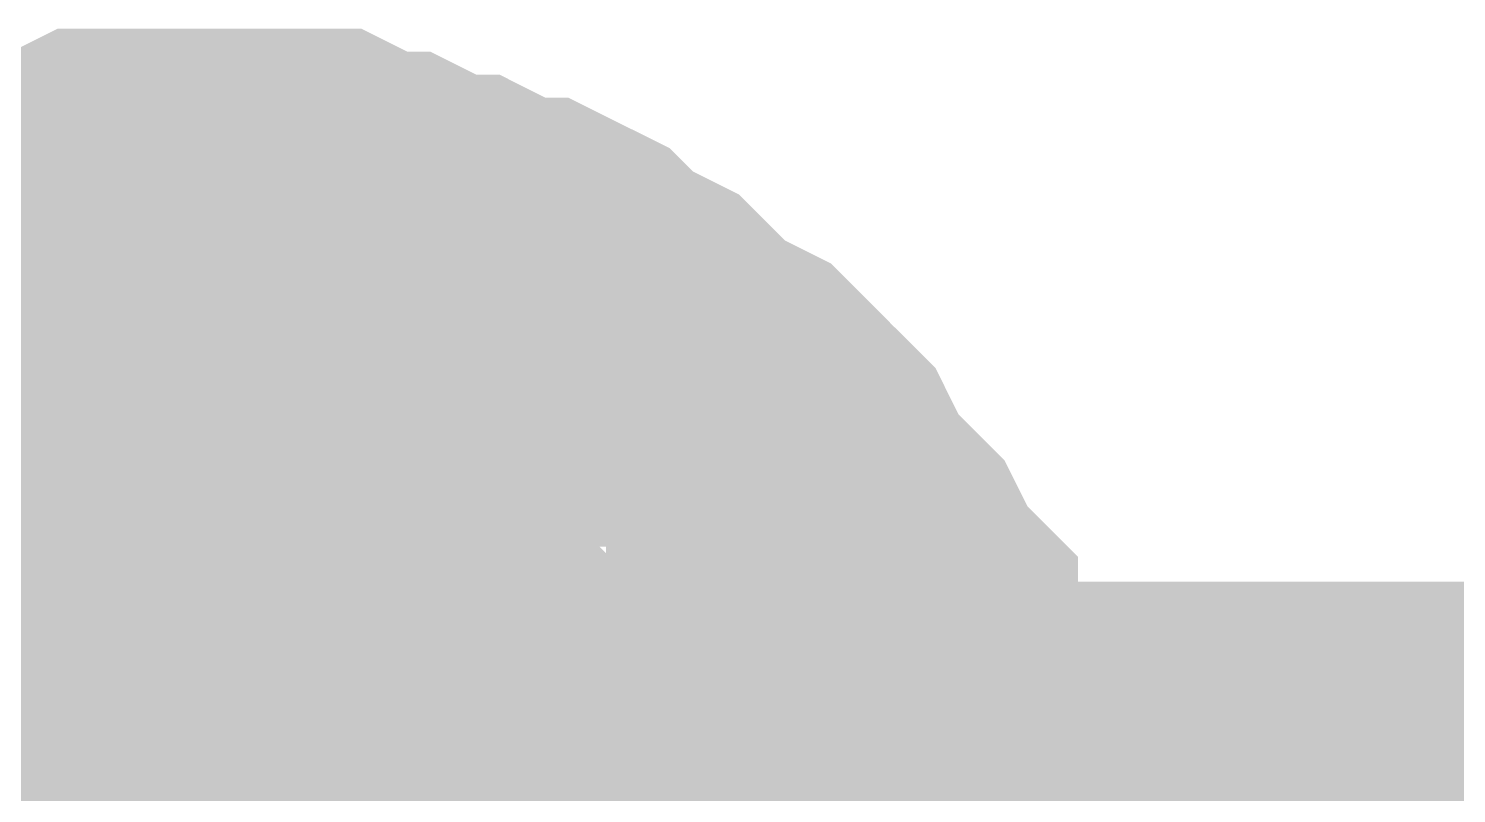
# Model space of a CAD drawing. Header units: inches. Extents: x 0 to 841, y 0 to 594.
# Drawn here: x 527.335 to 528.726, y 387.656 to 388.401 of the extents above; entities that cross this region are included whole.
import ezdxf

# ---------------------------------------------------------------- set-up
doc = ezdxf.new("R2010")
doc.units = ezdxf.units.IN
doc.layers.add('Sheet', color=255, linetype='Continuous')

msp = doc.modelspace()

# ---------------------------------------------------------------- linework, layer by layer
at = {"layer": 'Sheet'}
for points in [[(527.1746, 388.1842, 0.2997, 0.2997, 0), (527.2195, 388.1842, 0.2997, 0.2997, 0), (527.242, 388.2067, 0.2997, 0.2997, 0), (527.2869, 388.2067, 0.2997, 0.2997, 0), (527.3093, 388.2291, 0.2997, 0.2997, 0), (527.3543, 388.2291, 0.2997, 0.2997, 0), (527.3992, 388.2516, 0.2997, 0.2997, 0), (527.4216, 388.2516, 0.2997, 0.2997, 0), (527.4665, 388.2516, 0.2997, 0.2997, 0), (527.5115, 388.2516, 0.2997, 0.2997, 0)], [(527.1746, 388.1842, 0.2997, 0.2997, 0), (527.2195, 388.1842, 0.2997, 0.2997, 0), (527.242, 388.2067, 0.2997, 0.2997, 0), (527.2869, 388.2067, 0.2997, 0.2997, 0), (527.3093, 388.2291, 0.2997, 0.2997, 0), (527.3543, 388.2291, 0.2997, 0.2997, 0), (527.3992, 388.2516, 0.2997, 0.2997, 0), (527.4216, 388.2516, 0.2997, 0.2997, 0), (527.4665, 388.2516, 0.2997, 0.2997, 0), (527.5115, 388.2516, 0.2997, 0.2997, 0)], [(527.1746, 388.1842, 0.2997, 0.2997, 0), (527.2195, 388.1842, 0.2997, 0.2997, 0), (527.242, 388.2067, 0.2997, 0.2997, 0), (527.2869, 388.2067, 0.2997, 0.2997, 0), (527.3093, 388.2291, 0.2997, 0.2997, 0), (527.3543, 388.2291, 0.2997, 0.2997, 0), (527.3992, 388.2516, 0.2997, 0.2997, 0), (527.4216, 388.2516, 0.2997, 0.2997, 0), (527.4665, 388.2516, 0.2997, 0.2997, 0), (527.5115, 388.2516, 0.2997, 0.2997, 0)], [(527.5115, 388.2516, 0.2997, 0.2997, 0), (527.5115, 388.2516, 0.2997, 0.2997, 0)], [(527.5115, 388.2516, 0.2997, 0.2997, 0), (527.5564, 388.2516, 0.2997, 0.2997, 0), (527.5788, 388.2516, 0.2997, 0.2997, 0), (527.6237, 388.2516, 0.2997, 0.2997, 0), (527.6687, 388.2291, 0.2997, 0.2997, 0), (527.6911, 388.2291, 0.2997, 0.2997, 0), (527.736, 388.2067, 0.2997, 0.2997, 0), (527.7585, 388.2067, 0.2997, 0.2997, 0), (527.8034, 388.1842, 0.2997, 0.2997, 0), (527.8259, 388.1842, 0.2997, 0.2997, 0), (527.8708, 388.1618, 0.2997, 0.2997, 0), (527.8932, 388.1393, 0.2997, 0.2997, 0), (527.9382, 388.1168, 0.2997, 0.2997, 0), (527.9606, 388.0944, 0.2997, 0.2997, 0), (527.9831, 388.0719, 0.2997, 0.2997, 0), (528.028, 388.0495, 0.2997, 0.2997, 0), (528.0504, 388.027, 0.2997, 0.2997, 0), (528.0729, 388.0045, 0.2997, 0.2997, 0), (528.0954, 387.9821, 0.2997, 0.2997, 0), (528.1178, 387.9372, 0.2997, 0.2997, 0), (528.1403, 387.9147, 0.2997, 0.2997, 0), (528.1627, 387.8922, 0.2997, 0.2997, 0), (528.1852, 387.8473, 0.2997, 0.2997, 0), (528.2076, 387.8249, 0.2997, 0.2997, 0), (528.2076, 387.7799, 0.2997, 0.2997, 0), (528.2301, 387.7575, 0.2997, 0.2997, 0), (528.2301, 387.7126, 0.2997, 0.2997, 0), (528.2526, 387.6901, 0.2997, 0.2997, 0), (528.2526, 387.6452, 0.2997, 0.2997, 0), (528.275, 387.6003, 0.2997, 0.2997, 0), (528.275, 387.5778, 0.2997, 0.2997, 0), (528.275, 387.5329, 0.2997, 0.2997, 0), (528.275, 387.488, 0.2997, 0.2997, 0)], [(527.5115, 388.2516, 0.2997, 0.2997, 0), (527.5115, 388.2516, 0.2997, 0.2997, 0)], [(527.5115, 388.2516, 0.2997, 0.2997, 0), (527.5564, 388.2516, 0.2997, 0.2997, 0), (527.5788, 388.2516, 0.2997, 0.2997, 0), (527.6237, 388.2516, 0.2997, 0.2997, 0), (527.6687, 388.2291, 0.2997, 0.2997, 0), (527.6911, 388.2291, 0.2997, 0.2997, 0), (527.736, 388.2067, 0.2997, 0.2997, 0), (527.7585, 388.2067, 0.2997, 0.2997, 0), (527.8034, 388.1842, 0.2997, 0.2997, 0), (527.8259, 388.1842, 0.2997, 0.2997, 0), (527.8708, 388.1618, 0.2997, 0.2997, 0), (527.8932, 388.1393, 0.2997, 0.2997, 0), (527.9382, 388.1168, 0.2997, 0.2997, 0), (527.9606, 388.0944, 0.2997, 0.2997, 0), (527.9831, 388.0719, 0.2997, 0.2997, 0), (528.028, 388.0495, 0.2997, 0.2997, 0), (528.0504, 388.027, 0.2997, 0.2997, 0), (528.0729, 388.0045, 0.2997, 0.2997, 0), (528.0954, 387.9821, 0.2997, 0.2997, 0), (528.1178, 387.9372, 0.2997, 0.2997, 0), (528.1403, 387.9147, 0.2997, 0.2997, 0), (528.1627, 387.8922, 0.2997, 0.2997, 0), (528.1852, 387.8473, 0.2997, 0.2997, 0), (528.2076, 387.8249, 0.2997, 0.2997, 0), (528.2076, 387.7799, 0.2997, 0.2997, 0), (528.2301, 387.7575, 0.2997, 0.2997, 0), (528.2301, 387.7126, 0.2997, 0.2997, 0), (528.2526, 387.6901, 0.2997, 0.2997, 0), (528.2526, 387.6452, 0.2997, 0.2997, 0), (528.275, 387.6003, 0.2997, 0.2997, 0), (528.275, 387.5778, 0.2997, 0.2997, 0), (528.275, 387.5329, 0.2997, 0.2997, 0), (528.275, 387.488, 0.2997, 0.2997, 0)], [(527.5115, 388.2516, 0.2997, 0.2997, 0), (527.5115, 388.2516, 0.2997, 0.2997, 0)], [(527.5115, 388.2516, 0.2997, 0.2997, 0), (527.5564, 388.2516, 0.2997, 0.2997, 0), (527.5788, 388.2516, 0.2997, 0.2997, 0), (527.6237, 388.2516, 0.2997, 0.2997, 0), (527.6687, 388.2291, 0.2997, 0.2997, 0), (527.6911, 388.2291, 0.2997, 0.2997, 0), (527.736, 388.2067, 0.2997, 0.2997, 0), (527.7585, 388.2067, 0.2997, 0.2997, 0), (527.8034, 388.1842, 0.2997, 0.2997, 0), (527.8259, 388.1842, 0.2997, 0.2997, 0), (527.8708, 388.1618, 0.2997, 0.2997, 0), (527.8932, 388.1393, 0.2997, 0.2997, 0), (527.9382, 388.1168, 0.2997, 0.2997, 0), (527.9606, 388.0944, 0.2997, 0.2997, 0), (527.9831, 388.0719, 0.2997, 0.2997, 0), (528.028, 388.0495, 0.2997, 0.2997, 0), (528.0504, 388.027, 0.2997, 0.2997, 0), (528.0729, 388.0045, 0.2997, 0.2997, 0), (528.0954, 387.9821, 0.2997, 0.2997, 0), (528.1178, 387.9372, 0.2997, 0.2997, 0), (528.1403, 387.9147, 0.2997, 0.2997, 0), (528.1627, 387.8922, 0.2997, 0.2997, 0), (528.1852, 387.8473, 0.2997, 0.2997, 0), (528.2076, 387.8249, 0.2997, 0.2997, 0), (528.2076, 387.7799, 0.2997, 0.2997, 0), (528.2301, 387.7575, 0.2997, 0.2997, 0), (528.2301, 387.7126, 0.2997, 0.2997, 0), (528.2526, 387.6901, 0.2997, 0.2997, 0), (528.2526, 387.6452, 0.2997, 0.2997, 0), (528.275, 387.6003, 0.2997, 0.2997, 0), (528.275, 387.5778, 0.2997, 0.2997, 0), (528.275, 387.5329, 0.2997, 0.2997, 0), (528.275, 387.488, 0.2997, 0.2997, 0)], [(527.242, 388.2067, 0.0991, 0.0991, 0), (527.2869, 388.2067, 0.0991, 0.0991, 0), (527.3093, 388.2291, 0.0991, 0.0991, 0), (527.3543, 388.2291, 0.0991, 0.0991, 0), (527.3992, 388.2516, 0.0991, 0.0991, 0), (527.4216, 388.2516, 0.0991, 0.0991, 0), (527.4665, 388.2516, 0.0991, 0.0991, 0), (527.5115, 388.2516, 0.0991, 0.0991, 0)], [(527.242, 388.2067, 0.0991, 0.0991, 0), (527.2869, 388.2067, 0.0991, 0.0991, 0), (527.3093, 388.2291, 0.0991, 0.0991, 0), (527.3543, 388.2291, 0.0991, 0.0991, 0), (527.3992, 388.2516, 0.0991, 0.0991, 0), (527.4216, 388.2516, 0.0991, 0.0991, 0), (527.4665, 388.2516, 0.0991, 0.0991, 0), (527.5115, 388.2516, 0.0991, 0.0991, 0)], [(527.242, 388.2067, 0.0991, 0.0991, 0), (527.2869, 388.2067, 0.0991, 0.0991, 0), (527.3093, 388.2291, 0.0991, 0.0991, 0), (527.3543, 388.2291, 0.0991, 0.0991, 0), (527.3992, 388.2516, 0.0991, 0.0991, 0), (527.4216, 388.2516, 0.0991, 0.0991, 0), (527.4665, 388.2516, 0.0991, 0.0991, 0), (527.5115, 388.2516, 0.0991, 0.0991, 0)], [(527.5115, 388.2516, 0.0991, 0.0991, 0), (527.5115, 388.2516, 0.0991, 0.0991, 0)], [(527.5115, 388.2516, 0.0991, 0.0991, 0), (527.5564, 388.2516, 0.0991, 0.0991, 0), (527.5788, 388.2516, 0.0991, 0.0991, 0), (527.6237, 388.2516, 0.0991, 0.0991, 0), (527.6687, 388.2291, 0.0991, 0.0991, 0), (527.6911, 388.2291, 0.0991, 0.0991, 0), (527.736, 388.2067, 0.0991, 0.0991, 0), (527.7585, 388.2067, 0.0991, 0.0991, 0), (527.8034, 388.1842, 0.0991, 0.0991, 0), (527.8259, 388.1842, 0.0991, 0.0991, 0), (527.8708, 388.1618, 0.0991, 0.0991, 0), (527.8932, 388.1393, 0.0991, 0.0991, 0), (527.9382, 388.1168, 0.0991, 0.0991, 0), (527.9606, 388.0944, 0.0991, 0.0991, 0), (527.9831, 388.0719, 0.0991, 0.0991, 0), (528.028, 388.0495, 0.0991, 0.0991, 0), (528.0504, 388.027, 0.0991, 0.0991, 0), (528.0729, 388.0045, 0.0991, 0.0991, 0), (528.0954, 387.9821, 0.0991, 0.0991, 0), (528.1178, 387.9372, 0.0991, 0.0991, 0), (528.1403, 387.9147, 0.0991, 0.0991, 0), (528.1627, 387.8922, 0.0991, 0.0991, 0), (528.1852, 387.8473, 0.0991, 0.0991, 0), (528.2076, 387.8249, 0.0991, 0.0991, 0), (528.2076, 387.7799, 0.0991, 0.0991, 0), (528.2301, 387.7575, 0.0991, 0.0991, 0), (528.2301, 387.7126, 0.0991, 0.0991, 0), (528.2526, 387.6901, 0.0991, 0.0991, 0), (528.2526, 387.6452, 0.0991, 0.0991, 0), (528.275, 387.6003, 0.0991, 0.0991, 0)], [(527.5115, 388.2516, 0.0991, 0.0991, 0), (527.5115, 388.2516, 0.0991, 0.0991, 0)], [(527.5115, 388.2516, 0.0991, 0.0991, 0), (527.5564, 388.2516, 0.0991, 0.0991, 0), (527.5788, 388.2516, 0.0991, 0.0991, 0), (527.6237, 388.2516, 0.0991, 0.0991, 0), (527.6687, 388.2291, 0.0991, 0.0991, 0), (527.6911, 388.2291, 0.0991, 0.0991, 0), (527.736, 388.2067, 0.0991, 0.0991, 0), (527.7585, 388.2067, 0.0991, 0.0991, 0), (527.8034, 388.1842, 0.0991, 0.0991, 0), (527.8259, 388.1842, 0.0991, 0.0991, 0), (527.8708, 388.1618, 0.0991, 0.0991, 0), (527.8932, 388.1393, 0.0991, 0.0991, 0), (527.9382, 388.1168, 0.0991, 0.0991, 0), (527.9606, 388.0944, 0.0991, 0.0991, 0), (527.9831, 388.0719, 0.0991, 0.0991, 0), (528.028, 388.0495, 0.0991, 0.0991, 0), (528.0504, 388.027, 0.0991, 0.0991, 0), (528.0729, 388.0045, 0.0991, 0.0991, 0), (528.0954, 387.9821, 0.0991, 0.0991, 0), (528.1178, 387.9372, 0.0991, 0.0991, 0), (528.1403, 387.9147, 0.0991, 0.0991, 0), (528.1627, 387.8922, 0.0991, 0.0991, 0), (528.1852, 387.8473, 0.0991, 0.0991, 0), (528.2076, 387.8249, 0.0991, 0.0991, 0), (528.2076, 387.7799, 0.0991, 0.0991, 0), (528.2301, 387.7575, 0.0991, 0.0991, 0), (528.2301, 387.7126, 0.0991, 0.0991, 0), (528.2526, 387.6901, 0.0991, 0.0991, 0), (528.2526, 387.6452, 0.0991, 0.0991, 0), (528.275, 387.6003, 0.0991, 0.0991, 0)], [(527.5115, 388.2516, 0.0991, 0.0991, 0), (527.5115, 388.2516, 0.0991, 0.0991, 0)], [(527.5115, 388.2516, 0.0991, 0.0991, 0), (527.5564, 388.2516, 0.0991, 0.0991, 0), (527.5788, 388.2516, 0.0991, 0.0991, 0), (527.6237, 388.2516, 0.0991, 0.0991, 0), (527.6687, 388.2291, 0.0991, 0.0991, 0), (527.6911, 388.2291, 0.0991, 0.0991, 0), (527.736, 388.2067, 0.0991, 0.0991, 0), (527.7585, 388.2067, 0.0991, 0.0991, 0), (527.8034, 388.1842, 0.0991, 0.0991, 0), (527.8259, 388.1842, 0.0991, 0.0991, 0), (527.8708, 388.1618, 0.0991, 0.0991, 0), (527.8932, 388.1393, 0.0991, 0.0991, 0), (527.9382, 388.1168, 0.0991, 0.0991, 0), (527.9606, 388.0944, 0.0991, 0.0991, 0), (527.9831, 388.0719, 0.0991, 0.0991, 0), (528.028, 388.0495, 0.0991, 0.0991, 0), (528.0504, 388.027, 0.0991, 0.0991, 0), (528.0729, 388.0045, 0.0991, 0.0991, 0), (528.0954, 387.9821, 0.0991, 0.0991, 0), (528.1178, 387.9372, 0.0991, 0.0991, 0), (528.1403, 387.9147, 0.0991, 0.0991, 0), (528.1627, 387.8922, 0.0991, 0.0991, 0), (528.1852, 387.8473, 0.0991, 0.0991, 0), (528.2076, 387.8249, 0.0991, 0.0991, 0), (528.2076, 387.7799, 0.0991, 0.0991, 0), (528.2301, 387.7575, 0.0991, 0.0991, 0), (528.2301, 387.7126, 0.0991, 0.0991, 0), (528.2526, 387.6901, 0.0991, 0.0991, 0), (528.2526, 387.6452, 0.0991, 0.0991, 0), (528.275, 387.6003, 0.0991, 0.0991, 0)], [(527.1746, 387.8922, 0.2997, 0.2997, 0), (527.197, 387.9147, 0.2997, 0.2997, 0), (527.2195, 387.9147, 0.2997, 0.2997, 0), (527.242, 387.9372, 0.2997, 0.2997, 0), (527.2644, 387.9372, 0.2997, 0.2997, 0), (527.2869, 387.9596, 0.2997, 0.2997, 0), (527.3093, 387.9596, 0.2997, 0.2997, 0), (527.3318, 387.9821, 0.2997, 0.2997, 0), (527.3543, 387.9821, 0.2997, 0.2997, 0), (527.3767, 387.9821, 0.2997, 0.2997, 0), (527.3992, 388.0045, 0.2997, 0.2997, 0), (527.4216, 388.0045, 0.2997, 0.2997, 0), (527.4665, 388.0045, 0.2997, 0.2997, 0), (527.489, 388.0045, 0.2997, 0.2997, 0), (527.5115, 388.0045, 0.2997, 0.2997, 0)], [(527.1746, 387.8922, 0.2997, 0.2997, 0), (527.197, 387.9147, 0.2997, 0.2997, 0), (527.2195, 387.9147, 0.2997, 0.2997, 0), (527.242, 387.9372, 0.2997, 0.2997, 0), (527.2644, 387.9372, 0.2997, 0.2997, 0), (527.2869, 387.9596, 0.2997, 0.2997, 0), (527.3093, 387.9596, 0.2997, 0.2997, 0), (527.3318, 387.9821, 0.2997, 0.2997, 0), (527.3543, 387.9821, 0.2997, 0.2997, 0), (527.3767, 387.9821, 0.2997, 0.2997, 0), (527.3992, 388.0045, 0.2997, 0.2997, 0), (527.4216, 388.0045, 0.2997, 0.2997, 0), (527.4665, 388.0045, 0.2997, 0.2997, 0), (527.489, 388.0045, 0.2997, 0.2997, 0), (527.5115, 388.0045, 0.2997, 0.2997, 0)], [(527.5115, 388.0045, 0.2997, 0.2997, 0), (527.5115, 388.0045, 0.2997, 0.2997, 0)], [(527.5115, 388.0045, 0.2997, 0.2997, 0), (527.5339, 388.0045, 0.2997, 0.2997, 0), (527.5564, 388.0045, 0.2997, 0.2997, 0), (527.5788, 388.0045, 0.2997, 0.2997, 0), (527.6013, 388.0045, 0.2997, 0.2997, 0), (527.6237, 387.9821, 0.2997, 0.2997, 0), (527.6462, 387.9821, 0.2997, 0.2997, 0), (527.6911, 387.9821, 0.2997, 0.2997, 0), (527.7136, 387.9596, 0.2997, 0.2997, 0), (527.7136, 387.9596, 0.2997, 0.2997, 0), (527.736, 387.9372, 0.2997, 0.2997, 0), (527.7585, 387.9372, 0.2997, 0.2997, 0), (527.7809, 387.9147, 0.2997, 0.2997, 0), (527.8034, 387.9147, 0.2997, 0.2997, 0), (527.8259, 387.8922, 0.2997, 0.2997, 0), (527.8483, 387.8698, 0.2997, 0.2997, 0), (527.8483, 387.8473, 0.2997, 0.2997, 0), (527.8708, 387.8473, 0.2997, 0.2997, 0), (527.8932, 387.8249, 0.2997, 0.2997, 0), (527.9157, 387.8024, 0.2997, 0.2997, 0), (527.9157, 387.7799, 0.2997, 0.2997, 0), (527.9382, 387.7575, 0.2997, 0.2997, 0), (527.9382, 387.735, 0.2997, 0.2997, 0), (527.9606, 387.7126, 0.2997, 0.2997, 0), (527.9606, 387.6901, 0.2997, 0.2997, 0), (527.9831, 387.6677, 0.2997, 0.2997, 0), (527.9831, 387.6452, 0.2997, 0.2997, 0), (527.9831, 387.6227, 0.2997, 0.2997, 0), (528.0055, 387.6003, 0.2997, 0.2997, 0), (528.0055, 387.5778, 0.2997, 0.2997, 0), (528.0055, 387.5329, 0.2997, 0.2997, 0), (528.0055, 387.5104, 0.2997, 0.2997, 0), (528.0055, 387.488, 0.2997, 0.2997, 0)], [(527.5115, 388.0045, 0.2997, 0.2997, 0), (527.5115, 388.0045, 0.2997, 0.2997, 0)], [(527.5115, 388.0045, 0.2997, 0.2997, 0), (527.5339, 388.0045, 0.2997, 0.2997, 0), (527.5564, 388.0045, 0.2997, 0.2997, 0), (527.5788, 388.0045, 0.2997, 0.2997, 0), (527.6013, 388.0045, 0.2997, 0.2997, 0), (527.6237, 387.9821, 0.2997, 0.2997, 0), (527.6462, 387.9821, 0.2997, 0.2997, 0), (527.6911, 387.9821, 0.2997, 0.2997, 0), (527.7136, 387.9596, 0.2997, 0.2997, 0), (527.7136, 387.9596, 0.2997, 0.2997, 0), (527.736, 387.9372, 0.2997, 0.2997, 0), (527.7585, 387.9372, 0.2997, 0.2997, 0), (527.7809, 387.9147, 0.2997, 0.2997, 0), (527.8034, 387.9147, 0.2997, 0.2997, 0), (527.8259, 387.8922, 0.2997, 0.2997, 0), (527.8483, 387.8698, 0.2997, 0.2997, 0), (527.8483, 387.8473, 0.2997, 0.2997, 0), (527.8708, 387.8473, 0.2997, 0.2997, 0), (527.8932, 387.8249, 0.2997, 0.2997, 0), (527.9157, 387.8024, 0.2997, 0.2997, 0), (527.9157, 387.7799, 0.2997, 0.2997, 0), (527.9382, 387.7575, 0.2997, 0.2997, 0), (527.9382, 387.735, 0.2997, 0.2997, 0), (527.9606, 387.7126, 0.2997, 0.2997, 0), (527.9606, 387.6901, 0.2997, 0.2997, 0), (527.9831, 387.6677, 0.2997, 0.2997, 0), (527.9831, 387.6452, 0.2997, 0.2997, 0), (527.9831, 387.6227, 0.2997, 0.2997, 0), (528.0055, 387.6003, 0.2997, 0.2997, 0), (528.0055, 387.5778, 0.2997, 0.2997, 0), (528.0055, 387.5329, 0.2997, 0.2997, 0), (528.0055, 387.5104, 0.2997, 0.2997, 0), (528.0055, 387.488, 0.2997, 0.2997, 0)], [(527.2644, 387.9372, 0.0991, 0.0991, 0), (527.2869, 387.9596, 0.0991, 0.0991, 0), (527.3093, 387.9596, 0.0991, 0.0991, 0), (527.3318, 387.9821, 0.0991, 0.0991, 0), (527.3543, 387.9821, 0.0991, 0.0991, 0), (527.3767, 387.9821, 0.0991, 0.0991, 0), (527.3992, 388.0045, 0.0991, 0.0991, 0), (527.4216, 388.0045, 0.0991, 0.0991, 0), (527.4665, 388.0045, 0.0991, 0.0991, 0), (527.489, 388.0045, 0.0991, 0.0991, 0), (527.5115, 388.0045, 0.0991, 0.0991, 0)], [(527.2644, 387.9372, 0.0991, 0.0991, 0), (527.2869, 387.9596, 0.0991, 0.0991, 0), (527.3093, 387.9596, 0.0991, 0.0991, 0), (527.3318, 387.9821, 0.0991, 0.0991, 0), (527.3543, 387.9821, 0.0991, 0.0991, 0), (527.3767, 387.9821, 0.0991, 0.0991, 0), (527.3992, 388.0045, 0.0991, 0.0991, 0), (527.4216, 388.0045, 0.0991, 0.0991, 0), (527.4665, 388.0045, 0.0991, 0.0991, 0), (527.489, 388.0045, 0.0991, 0.0991, 0), (527.5115, 388.0045, 0.0991, 0.0991, 0)], [(527.5115, 388.0045, 0.0991, 0.0991, 0), (527.5115, 388.0045, 0.0991, 0.0991, 0)], [(527.5115, 388.0045, 0.0991, 0.0991, 0), (527.5339, 388.0045, 0.0991, 0.0991, 0), (527.5564, 388.0045, 0.0991, 0.0991, 0), (527.5788, 388.0045, 0.0991, 0.0991, 0), (527.6013, 388.0045, 0.0991, 0.0991, 0), (527.6237, 387.9821, 0.0991, 0.0991, 0), (527.6462, 387.9821, 0.0991, 0.0991, 0), (527.6911, 387.9821, 0.0991, 0.0991, 0), (527.7136, 387.9596, 0.0991, 0.0991, 0), (527.7136, 387.9596, 0.0991, 0.0991, 0), (527.736, 387.9372, 0.0991, 0.0991, 0), (527.7585, 387.9372, 0.0991, 0.0991, 0), (527.7809, 387.9147, 0.0991, 0.0991, 0), (527.8034, 387.9147, 0.0991, 0.0991, 0), (527.8259, 387.8922, 0.0991, 0.0991, 0), (527.8483, 387.8698, 0.0991, 0.0991, 0), (527.8483, 387.8473, 0.0991, 0.0991, 0), (527.8708, 387.8473, 0.0991, 0.0991, 0), (527.8932, 387.8249, 0.0991, 0.0991, 0), (527.9157, 387.8024, 0.0991, 0.0991, 0), (527.9157, 387.7799, 0.0991, 0.0991, 0), (527.9382, 387.7575, 0.0991, 0.0991, 0), (527.9382, 387.735, 0.0991, 0.0991, 0), (527.9606, 387.7126, 0.0991, 0.0991, 0), (527.9606, 387.6901, 0.0991, 0.0991, 0), (527.9831, 387.6677, 0.0991, 0.0991, 0), (527.9831, 387.6452, 0.0991, 0.0991, 0), (527.9831, 387.6227, 0.0991, 0.0991, 0), (528.0055, 387.6003, 0.0991, 0.0991, 0)], [(527.5115, 388.0045, 0.0991, 0.0991, 0), (527.5115, 388.0045, 0.0991, 0.0991, 0)], [(527.5115, 388.0045, 0.0991, 0.0991, 0), (527.5339, 388.0045, 0.0991, 0.0991, 0), (527.5564, 388.0045, 0.0991, 0.0991, 0), (527.5788, 388.0045, 0.0991, 0.0991, 0), (527.6013, 388.0045, 0.0991, 0.0991, 0), (527.6237, 387.9821, 0.0991, 0.0991, 0), (527.6462, 387.9821, 0.0991, 0.0991, 0), (527.6911, 387.9821, 0.0991, 0.0991, 0), (527.7136, 387.9596, 0.0991, 0.0991, 0), (527.7136, 387.9596, 0.0991, 0.0991, 0), (527.736, 387.9372, 0.0991, 0.0991, 0), (527.7585, 387.9372, 0.0991, 0.0991, 0), (527.7809, 387.9147, 0.0991, 0.0991, 0), (527.8034, 387.9147, 0.0991, 0.0991, 0), (527.8259, 387.8922, 0.0991, 0.0991, 0), (527.8483, 387.8698, 0.0991, 0.0991, 0), (527.8483, 387.8473, 0.0991, 0.0991, 0), (527.8708, 387.8473, 0.0991, 0.0991, 0), (527.8932, 387.8249, 0.0991, 0.0991, 0), (527.9157, 387.8024, 0.0991, 0.0991, 0), (527.9157, 387.7799, 0.0991, 0.0991, 0), (527.9382, 387.7575, 0.0991, 0.0991, 0), (527.9382, 387.735, 0.0991, 0.0991, 0), (527.9606, 387.7126, 0.0991, 0.0991, 0), (527.9606, 387.6901, 0.0991, 0.0991, 0), (527.9831, 387.6677, 0.0991, 0.0991, 0), (527.9831, 387.6452, 0.0991, 0.0991, 0), (527.9831, 387.6227, 0.0991, 0.0991, 0), (528.0055, 387.6003, 0.0991, 0.0991, 0)], [(517.4953, 387.488, 0.7493, 0.7493, 0), (527.5115, 387.488, 0.7493, 0.7493, 0), (532.4971, 387.488, 0.7493, 0.7493, 0)], [(527.5115, 387.488, 0.7493, 0.7493, 0), (527.5115, 381.9855, 0.7493, 0.7493, 0)]]:
    msp.add_lwpolyline(points, format="xyseb", dxfattribs=at)
msp.add_lwpolyline([(527.246, 387.5, 0.508, 0.508, 1), (527.754, 387.5, 0.508, 0.508, 1)], format="xyseb", close=True, dxfattribs=at)

doc.saveas('drawing.dxf')
